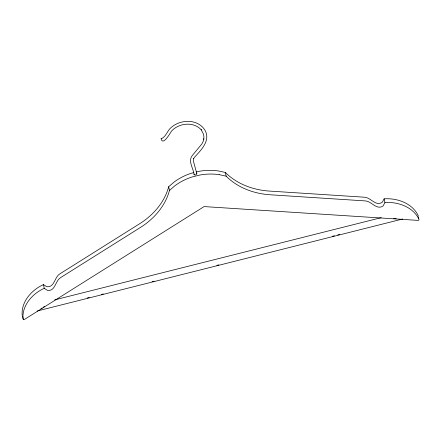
<?xml version="1.0" encoding="UTF-8"?>
<svg xmlns="http://www.w3.org/2000/svg" width="441" height="441" viewBox="0 0 441 441"><rect width="100%" height="100%" fill="white"/><g stroke="black" fill="none" stroke-linecap="round" stroke-linejoin="round"><path stroke-width="0.66" d="M161.042 138.7C162.828 146.412 170.204 132.967 171.56 131.054C178.969 122.874 193.753 121.358 201.405 129.963L201.157 129.66L203.516 134.191L203.907 136.699L203.748 139.262L203.852 138.871L203.147 141.44L201.934 143.865L192.171 155.656C187.778 161.345 193.527 168.523 194.062 174.515L194.916 175.049L195.633 174.967L196.851 173.809L193.461 161.246L193.698 158.363L193.599 158.721L194.448 157.343C200.683 150.464 210.622 141.015 205.241 130.74C202.628 125.845 197.518 122.73 192.149 121.733C183.974 120.321 175.094 123.022 169.438 129.174C166.924 132.454 165.044 137.482 161.219 138.766M418.123 216.366L418.156 215.484C412.142 203.125 397.093 197.91 384.139 198.836L382.275 202.281C375.633 206.719 370.92 197.474 364.426 197.199L269.004 191.047C252.958 189.917 236.845 184.035 225.379 172.459L218.317 170.932A50.472 41.476 -12.1 0 0 198.891 171.356L196.339 171.996M194.062 174.515L194.172 174.09M193.786 172.635L191.234 173.28A50.472 41.476 -12.1 0 0 174.068 182.072L168.677 186.736C164.526 202.254 153.363 215.032 139.99 223.526L59.822 273.894C54.32 277.207 54.739 287.554 46.807 286.744L43.444 284.616C31.741 289.836 21.129 301.616 22.166 315.188M219.111 174.642A50.472 41.476 -12.1 0 0 199.69 175.066L192.028 176.99A50.472 41.476 -12.1 0 0 174.862 185.782L169.476 190.446C165.32 205.964 154.157 218.742 140.789 227.236L60.615 277.604C55.114 280.917 55.538 291.264 47.6 290.454L44.238 288.326C32.54 293.546 21.929 305.326 22.965 318.898L23.434 319.648L24.498 319.416L204.1 206.581L417.875 220.373L418.922 220.076L418.95 219.199C412.936 206.835 397.892 201.62 384.932 202.546L383.075 205.991C376.432 210.429 371.713 201.184 365.22 200.909L269.804 194.757C253.757 193.627 237.638 187.745 226.172 176.174L219.111 174.642M43.113 307.405L44.734 306.341M40.936 308.739L42.027 308.083M54.629 299.891L381.233 217.656M87.279 297.984L89.28 297.482M101.303 294.45L103.31 293.949M152.068 281.672L154.069 281.165M216.856 265.361L218.857 264.854M332.404 236.266L334.41 235.764M337.751 234.921L339.752 234.414M37.138 311.021L402.71 218.979M393.642 218.493L396.233 218.714M196.587 173.478L196.851 173.809M418.255 216.983L418.52 218.218M384.139 198.836L384.932 202.546M225.379 172.459L226.172 176.174M168.677 186.736L169.476 190.446M43.444 284.616L44.238 288.326M22.64 315.938L23.434 319.648"/></g></svg>
